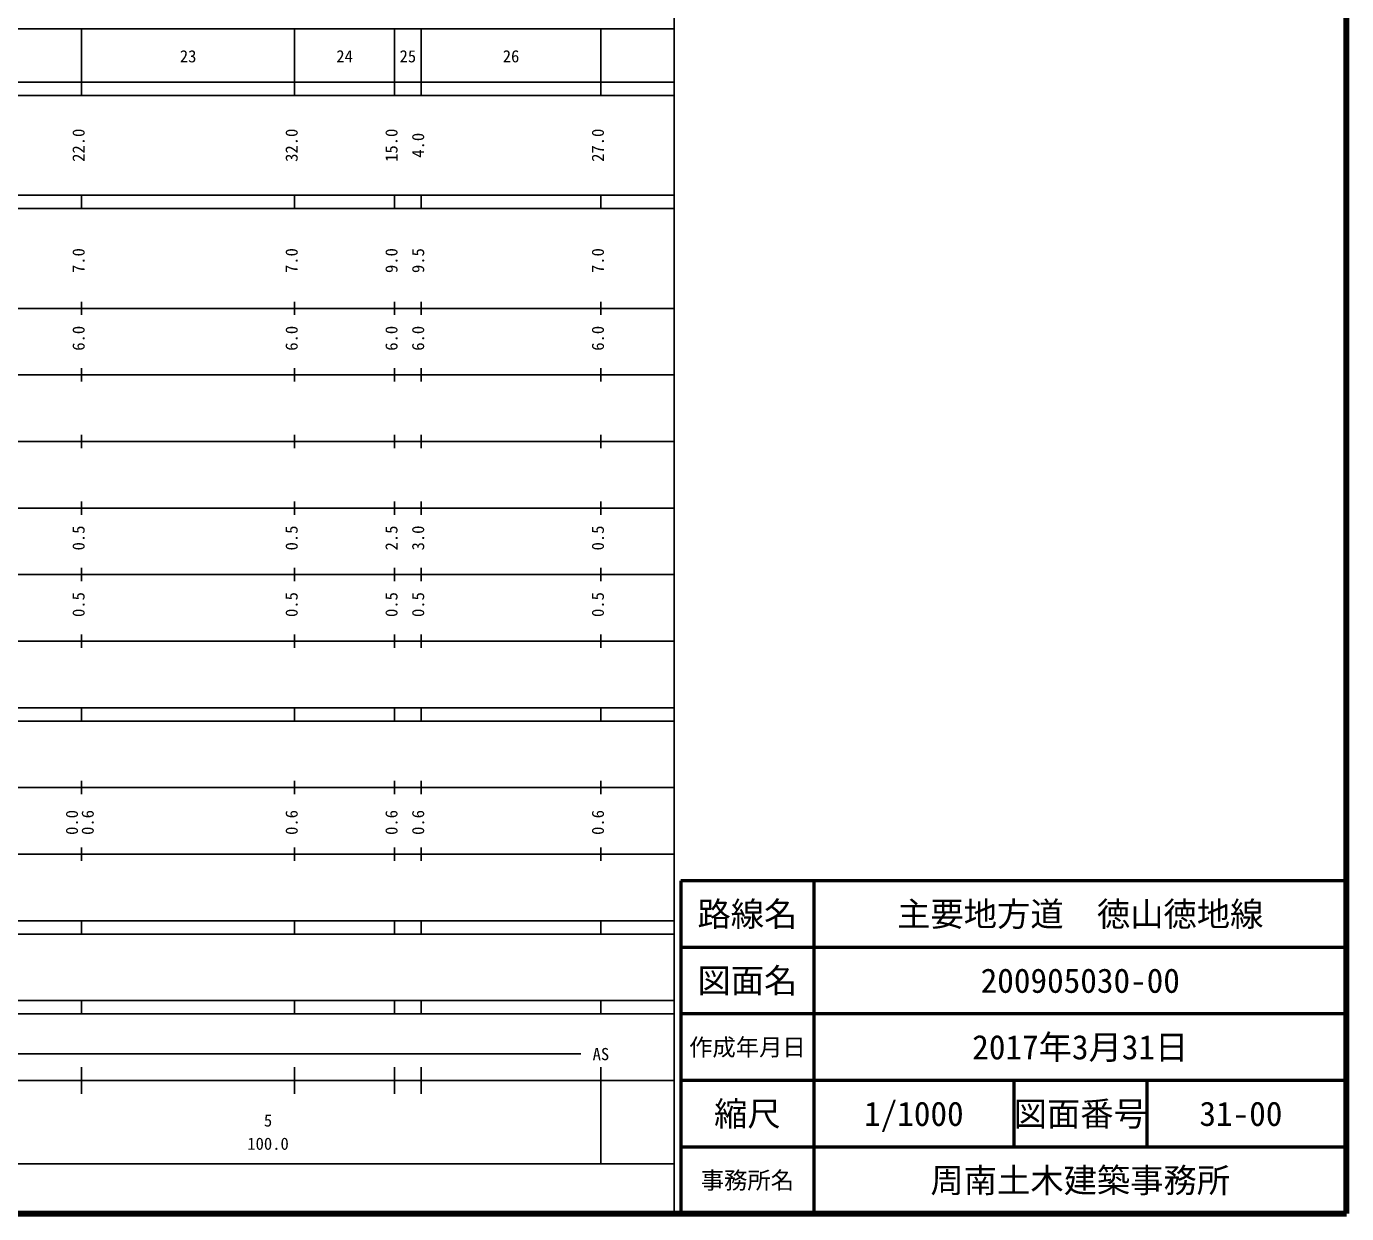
# Model space of a CAD drawing. Units: millimetres on the paper, enlarged 1000 times. Extents: x 40000 to 680000, y 20000 to 380000.
# Drawn here: x 481708 to 680000, y 20000 to 198357 of the extents above; entities that cross this region are included whole.
import ezdxf
from ezdxf.enums import TextEntityAlignment as Align

# ---------------------------------------------------------------- set-up
doc = ezdxf.new("R2010")
doc.units = ezdxf.units.MM
doc.header["$LTSCALE"] = 1000
for name, color, linetype, lineweight in [('M-TTL', 2, 'Continuous', 140), ('M-TTL-BAND', 7, 'Continuous', 25), ('M-TTL-FRAM', 2, 'Continuous', 50), ('M-TTL-LINE', 7, 'Continuous', 50)]:
    doc.layers.add(name, color=color, linetype=linetype, lineweight=lineweight)
doc.layers.add('M-TTL-TXT', color=7, linetype='Continuous')
doc.styles.add('ＭＳ ゴシック', font='')
doc.styles.get('ＭＳ ゴシック').set_extended_font_data('MS Gothic')

msp = doc.modelspace()

# ---------------------------------------------------------------- linework, layer by layer
at = {"layer": 'M-TTL'}
for p, q in [((680000, 20000), (680000, 380000)), ((40000, 20000), (680000, 20000))]:
    msp.add_line(p, q, dxfattribs=at)
at = {"layer": 'M-TTL-BAND'}
for p, q in [((579000, 20000), (579000, 370000)), ((68000, 198000), (579000, 198000)), ((490000, 188000), (490000, 198000)), ((522000, 188000), (522000, 198000)), ((537000, 188000), (537000, 198000)), ((541000, 188000), (541000, 198000)), ((568000, 188000), (568000, 198000)), ((40000, 190000), (579000, 190000)), ((40000, 188000), (579000, 188000)), ((40000, 173000), (579000, 173000)), ((490000, 171000), (490000, 173000)), ((522000, 171000), (522000, 173000)), ((537000, 171000), (537000, 173000)), ((541000, 171000), (541000, 173000)), ((568000, 171000), (568000, 173000)), ((40000, 171000), (579000, 171000)), ((490000, 155000), (490000, 157000)), ((522000, 155000), (522000, 157000)), ((537000, 155000), (537000, 157000)), ((541000, 155000), (541000, 157000)), ((568000, 155000), (568000, 157000)), ((40000, 156000), (579000, 156000)), ((490000, 145000), (490000, 147000)), ((522000, 145000), (522000, 147000)), ((537000, 145000), (537000, 147000)), ((541000, 145000), (541000, 147000)), ((568000, 145000), (568000, 147000)), ((46000, 146000), (579000, 146000)), ((490000, 135000), (490000, 137000)), ((522000, 135000), (522000, 137000)), ((537000, 135000), (537000, 137000)), ((541000, 135000), (541000, 137000)), ((568000, 135000), (568000, 137000)), ((52000, 136000), (579000, 136000)), ((490000, 125000), (490000, 127000)), ((522000, 125000), (522000, 127000)), ((537000, 125000), (537000, 127000)), ((541000, 125000), (541000, 127000)), ((568000, 125000), (568000, 127000)), ((46000, 126000), (579000, 126000)), ((490000, 115000), (490000, 117000)), ((522000, 115000), (522000, 117000)), ((537000, 115000), (537000, 117000)), ((541000, 115000), (541000, 117000)), ((568000, 115000), (568000, 117000)), ((52000, 116000), (579000, 116000)), ((46000, 106000), (579000, 106000)), ((490000, 105000), (490000, 107000)), ((522000, 105000), (522000, 107000)), ((537000, 105000), (537000, 107000)), ((541000, 105000), (541000, 107000)), ((568000, 105000), (568000, 107000)), ((40000, 96000), (579000, 96000)), ((490000, 94000), (490000, 96000)), ((522000, 94000), (522000, 96000)), ((537000, 94000), (537000, 96000)), ((541000, 94000), (541000, 96000)), ((568000, 94000), (568000, 96000)), ((40000, 94000), (579000, 94000)), ((49000, 84000), (579000, 84000)), ((490000, 83000), (490000, 85000)), ((522000, 83000), (522000, 85000)), ((537000, 83000), (537000, 85000)), ((541000, 83000), (541000, 85000)), ((568000, 83000), (568000, 85000)), ((40000, 74000), (579000, 74000)), ((490000, 73000), (490000, 75000)), ((522000, 73000), (522000, 75000)), ((537000, 73000), (537000, 75000)), ((541000, 73000), (541000, 75000)), ((568000, 73000), (568000, 75000)), ((40000, 64000), (579000, 64000)), ((490000, 62000), (490000, 64000)), ((522000, 62000), (522000, 64000)), ((537000, 62000), (537000, 64000)), ((541000, 62000), (541000, 64000)), ((568000, 62000), (568000, 64000)), ((40000, 62000), (579000, 62000)), ((40000, 52000), (579000, 52000)), ((490000, 50000), (490000, 52000)), ((522000, 50000), (522000, 52000)), ((537000, 50000), (537000, 52000)), ((541000, 50000), (541000, 52000)), ((568000, 50000), (568000, 52000)), ((40000, 50000), (579000, 50000)), ((71000, 44000), (565000, 44000)), ((490000, 38000), (490000, 42000)), ((522000, 38000), (522000, 42000)), ((537000, 38000), (537000, 42000)), ((541000, 38000), (541000, 42000)), ((568000, 27500), (568000, 42000)), ((40000, 40000), (579000, 40000)), ((68000, 27500), (579000, 27500))]:
    msp.add_line(p, q, dxfattribs=at)
at = {"layer": 'M-TTL-FRAM'}
for p, q in [((680000, 70000), (580000, 70000)), ((580000, 70000), (580000, 20000))]:
    msp.add_line(p, q, dxfattribs=at)
at = {"layer": 'M-TTL-LINE'}
for p, q in [((600000, 70000), (600000, 20000)), ((680000, 60000), (580000, 60000)), ((680000, 50000), (580000, 50000)), ((680000, 40000), (580000, 40000)), ((630000, 40000), (630000, 30000)), ((650000, 40000), (650000, 30000)), ((680000, 30000), (580000, 30000))]:
    msp.add_line(p, q, dxfattribs=at)

# ---------------------------------------------------------------- texts
at = {"layer": 'M-TTL-BAND', "style": 'ＭＳ ゴシック'}
for s, p in [('23', (506000, 192405)), ('24', (529500, 192405)), ('25', (539000, 192405)), ('26', (554500, 192405)), ('AS', (568000, 42500)), ('5', (518000, 32523)), ('100.0', (518000, 29033))]:
    msp.add_text(s, height=1833, dxfattribs=at).set_placement(p, align=Align.BOTTOM_CENTER)
for s, p in [('22.0', (491000, 180500)), ('32.0', (523000, 180500)), ('15.0', (538000, 180500)), ('27.0', (569000, 180500)), ('4.0', (542000, 180500)), ('7.0', (491000, 163174)), ('7.0', (523000, 163174)), ('9.0', (538000, 163174)), ('9.5', (542000, 163174)), ('7.0', (569000, 163174)), ('6.0', (491000, 151500)), ('6.0', (523000, 151500)), ('6.0', (538000, 151500)), ('6.0', (542000, 151500)), ('6.0', (569000, 151500)), ('0.5', (491000, 121500)), ('0.5', (523000, 121500)), ('2.5', (538000, 121500)), ('3.0', (542000, 121500)), ('0.5', (569000, 121500)), ('0.5', (491000, 111500)), ('0.5', (523000, 111500)), ('0.5', (538000, 111500)), ('0.5', (542000, 111500)), ('0.5', (569000, 111500)), ('0.0', (490000, 78764)), ('0.6', (492370, 78764)), ('0.6', (523000, 78764)), ('0.6', (538000, 78764)), ('0.6', (542000, 78764)), ('0.6', (569000, 78764))]:
    msp.add_text(s, height=1833, rotation=90, dxfattribs=at).set_placement(p, align=Align.BOTTOM_CENTER)
at = {"layer": 'M-TTL-TXT', "style": 'ＭＳ ゴシック'}
for s, height, p in [('路線名', 3666, (590000, 65000)), ('路線名', 3666, (590000, 65000)), ('主要地方道\u3000徳山徳地線', 3666, (640000, 65000)), ('図面名', 3666, (590000, 55000)), ('図面名', 3666, (590000, 55000)), ('200905030-00', 3666, (640000, 55000)), ('作成年月日', 2566, (590000, 45000)), ('作成年月日', 2566, (590000, 45000)), ('2017年3月31日', 3666, (640000, 45000)), ('縮尺', 3666, (590000, 35000)), ('縮尺', 3666, (590000, 35000)), ('1/1000', 3666, (615000, 35000)), ('図面番号', 3666, (640000, 35000)), ('図面番号', 3666, (640000, 35000)), ('31-00', 3666, (664125, 35000)), ('事務所名', 2566, (590000, 25000)), ('事務所名', 2566, (590000, 25000)), ('周南土木建築事務所', 3666, (640000, 25000))]:
    msp.add_text(s, height=height, dxfattribs=at).set_placement(p, align=Align.MIDDLE_CENTER)

doc.saveas('drawing.dxf')
